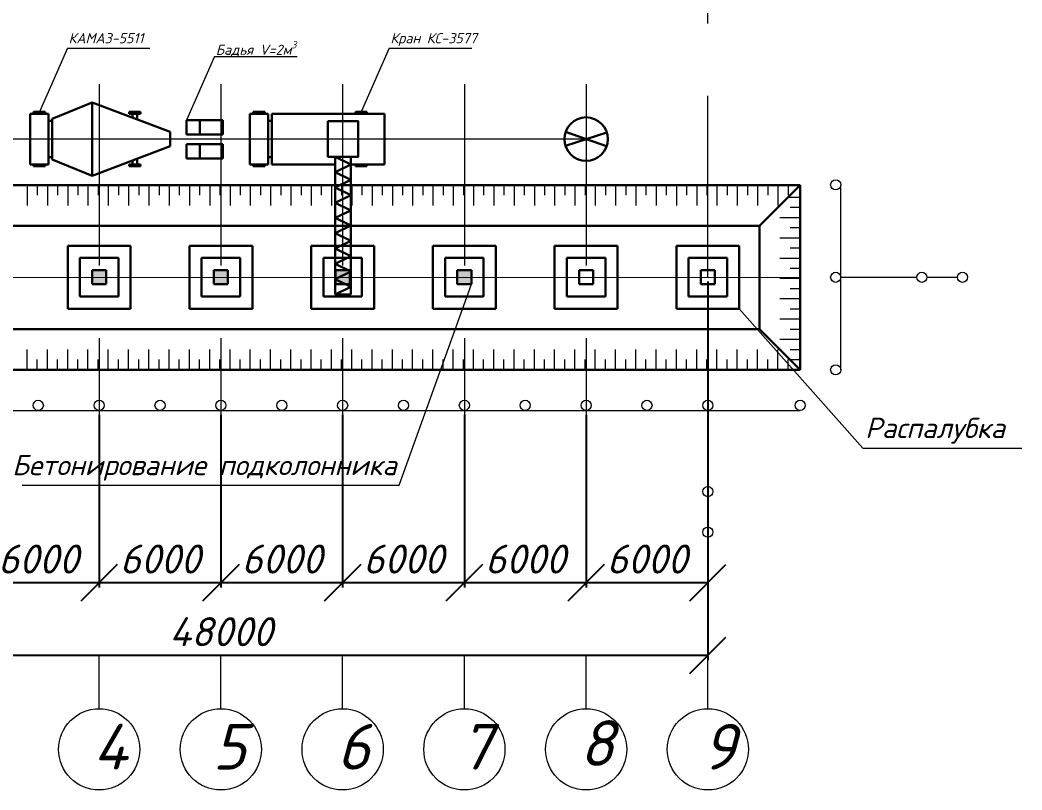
# Model space of a CAD drawing. Header units: millimetres. Extents: x 1422334 to 1587362, y 445536 to 446570.
# Drawn here: x 1585994.9 to 1586064.1, y 446395.8 to 446448.9 of the extents above; entities that cross this region are included whole.
import ezdxf

# ---------------------------------------------------------------- set-up
doc = ezdxf.new("R2010")
doc.units = ezdxf.units.MM
doc.header["$LTSCALE"] = 50
doc.linetypes.add('GOST2.303 4', pattern=[7, 5, -2, 0])
doc.layers.get('0').update_dxf_attribs({"lineweight": 13})
for name, color, linetype, lineweight in [('fund transh', 7, 'Continuous', 30), ('Risunochki', 7, 'Continuous', 13), ('камаз', 7, 'Continuous', 13), ('Линии склона', 7, 'Continuous', 30), ('оси траншей размеры', 7, 'Continuous', 13)]:
    doc.layers.add(name, color=color, linetype=linetype, lineweight=lineweight)
doc.styles.get("Standard").update_dxf_attribs({"font": 'isocpeui.ttf'})
doc.dimstyles.new('200', dxfattribs={"dimtxt": 2.5, "dimasz": 2.5, "dimexe": 0.3445, "dimexo": 0.3, "dimtad": 1, "dimlfac": 500, "dimtxsty": 'Standard', "dimblk": 'OBLIQUE', "dimcen": 2.5, "dimadec": 0, "dimazin": 0, "dimtfac": 1, "dimtmove": 0, "dimatfit": 3, "dimfxl": 1, "dimarcsym": 0})

# ---------------------------------------------------------------- blocks, each defined once
blk = doc.blocks.new('_Oblique')
at = {"color": 0, "linetype": 'ByBlock', "lineweight": -2}
blk.add_line((-0.5, -0.5), (0.5, 0.5), dxfattribs=at)
blk = doc.blocks.new('*D2121')
at = {"layer": 'Defpoints', "color": 0, "ltscale": 10000, "transparency": 16777216}
for p in [(1585975.196, 446431.141), (1586042.396, 446431.141), (1586042.396, 446405.061)]:
    blk.add_point(p, dxfattribs=at)
at = {"layer": 'оси траншей размеры', "color": 0, "lineweight": -2, "ltscale": 10000, "transparency": 16777216}
for p, q in [((1585975.196, 446430.841), (1585975.196, 446404.717)), ((1586042.396, 446430.841), (1586042.396, 446404.717)), ((1585975.196, 446405.061), (1586042.396, 446405.061))]:
    blk.add_line(p, q, dxfattribs=at)
at = {"layer": 'оси траншей размеры', "color": 0, "lineweight": -2, "ltscale": 10000, "transparency": 16777216, "xscale": 2.5, "yscale": 2.5, "zscale": 2.5, "rotation": 180}
blk.add_blockref('_Oblique', (1585975.196, 446405.061), dxfattribs=at)
at = {"layer": 'оси траншей размеры', "color": 0, "lineweight": -2, "ltscale": 10000, "transparency": 16777216, "xscale": 2.5, "yscale": 2.5, "zscale": 2.5}
blk.add_blockref('_Oblique', (1586042.396, 446405.061), dxfattribs=at)
at = {"layer": 'оси траншей размеры', "color": 0, "ltscale": 10000, "transparency": 16777216, "insert": (1586008.796, 446406.686), "char_height": 2, "attachment_point": 5}
blk.add_mtext('48000', dxfattribs=at)
blk = doc.blocks.new('*D2124')
at = {"layer": 'Defpoints', "color": 0, "ltscale": 10000, "transparency": 16777216}
for p in [(1585991.996, 446421.948), (1586000.396, 446421.948), (1586000.396, 446410.072)]:
    blk.add_point(p, dxfattribs=at)
at = {"layer": 'оси траншей размеры', "color": 0, "lineweight": -2, "ltscale": 10000, "transparency": 16777216}
for p, q in [((1585991.996, 446421.648), (1585991.996, 446409.727)), ((1586000.396, 446421.648), (1586000.396, 446409.727)), ((1585991.996, 446410.072), (1586000.396, 446410.072))]:
    blk.add_line(p, q, dxfattribs=at)
at = {"layer": 'оси траншей размеры', "color": 0, "lineweight": -2, "ltscale": 10000, "transparency": 16777216, "xscale": 2.5, "yscale": 2.5, "zscale": 2.5, "rotation": 180}
blk.add_blockref('_Oblique', (1585991.996, 446410.072), dxfattribs=at)
at = {"layer": 'оси траншей размеры', "color": 0, "lineweight": -2, "ltscale": 10000, "transparency": 16777216, "xscale": 2.5, "yscale": 2.5, "zscale": 2.5}
blk.add_blockref('_Oblique', (1586000.396, 446410.072), dxfattribs=at)
at = {"layer": 'оси траншей размеры', "color": 0, "ltscale": 10000, "transparency": 16777216, "insert": (1585996.196, 446411.697), "char_height": 2, "attachment_point": 5}
blk.add_mtext('6000', dxfattribs=at)
blk = doc.blocks.new('*D2125')
at = {"layer": 'Defpoints', "color": 0, "ltscale": 10000, "transparency": 16777216}
for p in [(1586000.396, 446421.948), (1586008.796, 446421.948), (1586008.796, 446410.072)]:
    blk.add_point(p, dxfattribs=at)
at = {"layer": 'оси траншей размеры', "color": 0, "lineweight": -2, "ltscale": 10000, "transparency": 16777216}
for p, q in [((1586000.396, 446421.648), (1586000.396, 446409.727)), ((1586008.796, 446421.648), (1586008.796, 446409.727)), ((1586000.396, 446410.072), (1586008.796, 446410.072))]:
    blk.add_line(p, q, dxfattribs=at)
at = {"layer": 'оси траншей размеры', "color": 0, "lineweight": -2, "ltscale": 10000, "transparency": 16777216, "xscale": 2.5, "yscale": 2.5, "zscale": 2.5, "rotation": 180}
blk.add_blockref('_Oblique', (1586000.396, 446410.072), dxfattribs=at)
at = {"layer": 'оси траншей размеры', "color": 0, "lineweight": -2, "ltscale": 10000, "transparency": 16777216, "xscale": 2.5, "yscale": 2.5, "zscale": 2.5}
blk.add_blockref('_Oblique', (1586008.796, 446410.072), dxfattribs=at)
at = {"layer": 'оси траншей размеры', "color": 0, "ltscale": 10000, "transparency": 16777216, "insert": (1586004.596, 446411.697), "char_height": 2, "attachment_point": 5}
blk.add_mtext('6000', dxfattribs=at)
blk = doc.blocks.new('*D2126')
at = {"layer": 'Defpoints', "color": 0, "ltscale": 10000, "transparency": 16777216}
for p in [(1586008.796, 446421.948), (1586017.196, 446421.948), (1586017.196, 446410.072)]:
    blk.add_point(p, dxfattribs=at)
at = {"layer": 'оси траншей размеры', "color": 0, "lineweight": -2, "ltscale": 10000, "transparency": 16777216}
for p, q in [((1586008.796, 446421.648), (1586008.796, 446409.727)), ((1586017.196, 446421.648), (1586017.196, 446409.727)), ((1586008.796, 446410.072), (1586017.196, 446410.072))]:
    blk.add_line(p, q, dxfattribs=at)
at = {"layer": 'оси траншей размеры', "color": 0, "lineweight": -2, "ltscale": 10000, "transparency": 16777216, "xscale": 2.5, "yscale": 2.5, "zscale": 2.5, "rotation": 180}
blk.add_blockref('_Oblique', (1586008.796, 446410.072), dxfattribs=at)
at = {"layer": 'оси траншей размеры', "color": 0, "lineweight": -2, "ltscale": 10000, "transparency": 16777216, "xscale": 2.5, "yscale": 2.5, "zscale": 2.5}
blk.add_blockref('_Oblique', (1586017.196, 446410.072), dxfattribs=at)
at = {"layer": 'оси траншей размеры', "color": 0, "ltscale": 10000, "transparency": 16777216, "insert": (1586012.996, 446411.697), "char_height": 2, "attachment_point": 5}
blk.add_mtext('6000', dxfattribs=at)
blk = doc.blocks.new('*D2127')
at = {"layer": 'Defpoints', "color": 0, "ltscale": 10000, "transparency": 16777216}
for p in [(1586017.196, 446421.948), (1586025.596, 446421.948), (1586025.596, 446410.072)]:
    blk.add_point(p, dxfattribs=at)
at = {"layer": 'оси траншей размеры', "color": 0, "lineweight": -2, "ltscale": 10000, "transparency": 16777216}
for p, q in [((1586017.196, 446421.648), (1586017.196, 446409.727)), ((1586025.596, 446421.648), (1586025.596, 446409.727)), ((1586017.196, 446410.072), (1586025.596, 446410.072))]:
    blk.add_line(p, q, dxfattribs=at)
at = {"layer": 'оси траншей размеры', "color": 0, "lineweight": -2, "ltscale": 10000, "transparency": 16777216, "xscale": 2.5, "yscale": 2.5, "zscale": 2.5, "rotation": 180}
blk.add_blockref('_Oblique', (1586017.196, 446410.072), dxfattribs=at)
at = {"layer": 'оси траншей размеры', "color": 0, "lineweight": -2, "ltscale": 10000, "transparency": 16777216, "xscale": 2.5, "yscale": 2.5, "zscale": 2.5}
blk.add_blockref('_Oblique', (1586025.596, 446410.072), dxfattribs=at)
at = {"layer": 'оси траншей размеры', "color": 0, "ltscale": 10000, "transparency": 16777216, "insert": (1586021.396, 446411.697), "char_height": 2, "attachment_point": 5}
blk.add_mtext('6000', dxfattribs=at)
blk = doc.blocks.new('*D2128')
at = {"layer": 'Defpoints', "color": 0, "ltscale": 10000, "transparency": 16777216}
for p in [(1586025.596, 446421.948), (1586033.996, 446421.948), (1586033.996, 446410.072)]:
    blk.add_point(p, dxfattribs=at)
at = {"layer": 'оси траншей размеры', "color": 0, "lineweight": -2, "ltscale": 10000, "transparency": 16777216}
for p, q in [((1586025.596, 446421.648), (1586025.596, 446409.727)), ((1586033.996, 446421.648), (1586033.996, 446409.727)), ((1586025.596, 446410.072), (1586033.996, 446410.072))]:
    blk.add_line(p, q, dxfattribs=at)
at = {"layer": 'оси траншей размеры', "color": 0, "lineweight": -2, "ltscale": 10000, "transparency": 16777216, "xscale": 2.5, "yscale": 2.5, "zscale": 2.5, "rotation": 180}
blk.add_blockref('_Oblique', (1586025.596, 446410.072), dxfattribs=at)
at = {"layer": 'оси траншей размеры', "color": 0, "lineweight": -2, "ltscale": 10000, "transparency": 16777216, "xscale": 2.5, "yscale": 2.5, "zscale": 2.5}
blk.add_blockref('_Oblique', (1586033.996, 446410.072), dxfattribs=at)
at = {"layer": 'оси траншей размеры', "color": 0, "ltscale": 10000, "transparency": 16777216, "insert": (1586029.796, 446411.697), "char_height": 2, "attachment_point": 5}
blk.add_mtext('6000', dxfattribs=at)
blk = doc.blocks.new('*D2129')
at = {"layer": 'Defpoints', "color": 0, "ltscale": 10000, "transparency": 16777216}
for p in [(1586033.996, 446421.948), (1586042.396, 446421.948), (1586042.396, 446410.072)]:
    blk.add_point(p, dxfattribs=at)
at = {"layer": 'оси траншей размеры', "color": 0, "lineweight": -2, "ltscale": 10000, "transparency": 16777216}
for p, q in [((1586033.996, 446421.648), (1586033.996, 446409.727)), ((1586042.396, 446421.648), (1586042.396, 446409.727)), ((1586033.996, 446410.072), (1586042.396, 446410.072))]:
    blk.add_line(p, q, dxfattribs=at)
at = {"layer": 'оси траншей размеры', "color": 0, "lineweight": -2, "ltscale": 10000, "transparency": 16777216, "xscale": 2.5, "yscale": 2.5, "zscale": 2.5, "rotation": 180}
blk.add_blockref('_Oblique', (1586033.996, 446410.072), dxfattribs=at)
at = {"layer": 'оси траншей размеры', "color": 0, "lineweight": -2, "ltscale": 10000, "transparency": 16777216, "xscale": 2.5, "yscale": 2.5, "zscale": 2.5}
blk.add_blockref('_Oblique', (1586042.396, 446410.072), dxfattribs=at)
at = {"layer": 'оси траншей размеры', "color": 0, "ltscale": 10000, "transparency": 16777216, "insert": (1586038.196, 446411.697), "char_height": 2, "attachment_point": 5}
blk.add_mtext('6000', dxfattribs=at)

msp = doc.modelspace()

# ---------------------------------------------------------------- hatches: boundary and pattern name
at = {"layer": 'Risunochki', "ltscale": 10000}
h = msp.add_hatch(color=250, dxfattribs=at)
h.dxf.hatch_style = 1
h.paths.add_polyline_path([(1586000.885612, 446430.645965), (1586000.885612, 446431.625965), (1585999.905612, 446431.625965), (1585999.905612, 446430.645965)])
h = msp.add_hatch(color=250, dxfattribs=at)
h.dxf.hatch_style = 1
h.paths.add_polyline_path([(1586009.285612, 446430.640701), (1586009.285612, 446431.620701), (1586008.305612, 446431.620701), (1586008.305612, 446430.640701)])
h = msp.add_hatch(color=250, dxfattribs=at)
h.dxf.hatch_style = 1
h.paths.add_polyline_path([(1586017.685612, 446430.638068), (1586017.685612, 446431.618068), (1586016.705612, 446431.618068), (1586016.705612, 446430.638068)])
h = msp.add_hatch(color=250, dxfattribs=at)
h.dxf.hatch_style = 1
h.paths.add_polyline_path([(1586026.085612, 446430.635436), (1586026.085612, 446431.615436), (1586025.105612, 446431.615436), (1586025.105612, 446430.635436)])

# ---------------------------------------------------------------- linework, layer by layer
at = {"layer": 'fund transh', "ltscale": 10000}
for p, q in [((1586002.565612, 446433.288175, 8264.642599), (1585998.225612, 446433.288175, 8264.642599)), ((1585998.225612, 446433.288175, 8264.642599), (1585998.225612, 446428.948175, 8264.642599)), ((1586002.565612, 446428.948175, 8264.642599), (1586002.565612, 446433.288175, 8264.642599)), ((1586010.965612, 446433.288175, 8264.642599), (1586006.625612, 446433.288175, 8264.642599)), ((1586006.625612, 446433.288175, 8264.642599), (1586006.625612, 446428.948175, 8264.642599)), ((1586010.965612, 446428.948175, 8264.642599), (1586010.965612, 446433.288175, 8264.642599)), ((1586019.365612, 446433.288175, 8264.642599), (1586015.025612, 446433.288175, 8264.642599)), ((1586015.025612, 446433.288175, 8264.642599), (1586015.025612, 446428.948175, 8264.642599)), ((1586019.365612, 446428.948175, 8264.642599), (1586019.365612, 446433.288175, 8264.642599)), ((1586027.765612, 446433.288175, 8264.642599), (1586023.425612, 446433.288175, 8264.642599)), ((1586023.425612, 446433.288175, 8264.642599), (1586023.425612, 446428.948175, 8264.642599)), ((1586027.765612, 446428.948175, 8264.642599), (1586027.765612, 446433.288175, 8264.642599)), ((1586036.165612, 446433.288175, 8264.642599), (1586031.825612, 446433.288175, 8264.642599)), ((1586031.825612, 446433.288175, 8264.642599), (1586031.825612, 446428.948175, 8264.642599)), ((1586036.165612, 446428.948175, 8264.642599), (1586036.165612, 446433.288175, 8264.642599)), ((1586044.565612, 446433.288175, 8264.642599), (1586040.225612, 446433.288175, 8264.642599)), ((1586040.225612, 446433.288175, 8264.642599), (1586040.225612, 446428.948175, 8264.642599)), ((1586044.565612, 446428.948175, 8264.642599), (1586044.565612, 446433.288175, 8264.642599)), ((1585999.065612, 446429.81123, 8264.642599), (1585999.065612, 446432.47123, 8264.642599)), ((1585999.065612, 446432.47123, 8264.642599), (1586001.725612, 446432.47123, 8264.642599)), ((1586001.725612, 446432.47123, 8264.642599), (1586001.725612, 446429.81123, 8264.642599)), ((1586007.465612, 446429.81123, 8264.642599), (1586007.465612, 446432.47123, 8264.642599)), ((1586007.465612, 446432.47123, 8264.642599), (1586010.125612, 446432.47123, 8264.642599)), ((1586010.125612, 446432.47123, 8264.642599), (1586010.125612, 446429.81123, 8264.642599)), ((1586015.865612, 446429.81123, 8264.642599), (1586015.865612, 446432.47123, 8264.642599)), ((1586015.865612, 446432.47123, 8264.642599), (1586018.525612, 446432.47123, 8264.642599)), ((1586018.525612, 446432.47123, 8264.642599), (1586018.525612, 446429.81123, 8264.642599)), ((1586024.265612, 446429.81123, 8264.642599), (1586024.265612, 446432.47123, 8264.642599)), ((1586024.265612, 446432.47123, 8264.642599), (1586026.925612, 446432.47123, 8264.642599)), ((1586026.925612, 446432.47123, 8264.642599), (1586026.925612, 446429.81123, 8264.642599)), ((1586032.665612, 446429.81123, 8264.642599), (1586032.665612, 446432.47123, 8264.642599)), ((1586032.665612, 446432.47123, 8264.642599), (1586035.325612, 446432.47123, 8264.642599)), ((1586035.325612, 446432.47123, 8264.642599), (1586035.325612, 446429.81123, 8264.642599)), ((1586041.065612, 446429.81123, 8264.642599), (1586041.065612, 446432.47123, 8264.642599)), ((1586041.065612, 446432.47123, 8264.642599), (1586043.725612, 446432.47123, 8264.642599)), ((1586043.725612, 446432.47123, 8264.642599), (1586043.725612, 446429.81123, 8264.642599)), ((1585999.905612, 446430.65123, 8264.642599), (1585999.905612, 446431.63123, 8264.642599)), ((1585999.905612, 446431.63123, 8264.642599), (1586000.885612, 446431.63123, 8264.642599)), ((1586000.885612, 446431.63123, 8264.642599), (1586000.885612, 446430.65123, 8264.642599)), ((1586008.305612, 446430.65123, 8264.642599), (1586008.305612, 446431.63123, 8264.642599)), ((1586008.305612, 446431.63123, 8264.642599), (1586009.285612, 446431.63123, 8264.642599)), ((1586009.285612, 446431.63123, 8264.642599), (1586009.285612, 446430.65123, 8264.642599)), ((1586016.705612, 446430.65123, 8264.642599), (1586016.705612, 446431.63123, 8264.642599)), ((1586016.705612, 446431.63123, 8264.642599), (1586017.685612, 446431.63123, 8264.642599)), ((1586017.685612, 446431.63123, 8264.642599), (1586017.685612, 446430.65123, 8264.642599)), ((1586025.105612, 446430.65123, 8264.642599), (1586025.105612, 446431.63123, 8264.642599)), ((1586025.105612, 446431.63123, 8264.642599), (1586026.085612, 446431.63123, 8264.642599)), ((1586026.085612, 446431.63123, 8264.642599), (1586026.085612, 446430.65123, 8264.642599)), ((1586033.505612, 446430.65123, 8264.642599), (1586033.505612, 446431.63123, 8264.642599)), ((1586033.505612, 446431.63123, 8264.642599), (1586034.485612, 446431.63123, 8264.642599)), ((1586034.485612, 446431.63123, 8264.642599), (1586034.485612, 446430.65123, 8264.642599)), ((1586041.905612, 446430.65123, 8264.642599), (1586041.905612, 446431.63123, 8264.642599)), ((1586041.905612, 446431.63123, 8264.642599), (1586042.885612, 446431.63123, 8264.642599)), ((1586042.885612, 446431.63123, 8264.642599), (1586042.885612, 446430.65123, 8264.642599)), ((1586000.885612, 446430.65123, 8264.642599), (1585999.905612, 446430.65123, 8264.642599)), ((1586009.285612, 446430.65123, 8264.642599), (1586008.305612, 446430.65123, 8264.642599)), ((1586017.685612, 446430.65123, 8264.642599), (1586016.705612, 446430.65123, 8264.642599)), ((1586026.085612, 446430.65123, 8264.642599), (1586025.105612, 446430.65123, 8264.642599)), ((1586034.485612, 446430.65123, 8264.642599), (1586033.505612, 446430.65123, 8264.642599)), ((1586042.885612, 446430.65123, 8264.642599), (1586041.905612, 446430.65123, 8264.642599)), ((1586001.725612, 446429.81123, 8264.642599), (1585999.065612, 446429.81123, 8264.642599)), ((1586010.125612, 446429.81123, 8264.642599), (1586007.465612, 446429.81123, 8264.642599)), ((1586018.525612, 446429.81123, 8264.642599), (1586015.865612, 446429.81123, 8264.642599)), ((1586026.925612, 446429.81123, 8264.642599), (1586024.265612, 446429.81123, 8264.642599)), ((1586035.325612, 446429.81123, 8264.642599), (1586032.665612, 446429.81123, 8264.642599)), ((1586043.725612, 446429.81123, 8264.642599), (1586041.065612, 446429.81123, 8264.642599)), ((1585998.225612, 446428.948175, 8264.642599), (1586002.565612, 446428.948175, 8264.642599)), ((1586006.625612, 446428.948175, 8264.642599), (1586010.965612, 446428.948175, 8264.642599)), ((1586015.025612, 446428.948175, 8264.642599), (1586019.365612, 446428.948175, 8264.642599)), ((1586023.425612, 446428.948175, 8264.642599), (1586027.765612, 446428.948175, 8264.642599)), ((1586031.825612, 446428.948175, 8264.642599), (1586036.165612, 446428.948175, 8264.642599)), ((1586040.225612, 446428.948175, 8264.642599), (1586044.565612, 446428.948175, 8264.642599))]:
    msp.add_line(p, q, dxfattribs=at)
at = {"layer": 'Risunochki', "lineweight": 30, "ltscale": 10000}
for p, q in [((1585997.143884, 446442.06123, 8264.642599), (1585999.914131, 446443.193062, 8264.642599)), ((1586005.306352, 446441.16123, 8264.642599), (1585999.914131, 446443.193062, 8264.642599)), ((1585999.914131, 446443.193062, 8264.642599), (1585999.914131, 446438.129398, 8264.642599)), ((1585995.643884, 446442.41123, 8264.642599), (1585996.893884, 446442.41123, 8264.642599)), ((1585995.643884, 446438.91123, 8264.642599), (1585995.643884, 446442.41123, 8264.642599)), ((1585995.868884, 446442.53623, 8264.642599), (1585996.268884, 446442.53623, 8264.642599)), ((1585995.868884, 446442.41123, 8264.642599), (1585995.868884, 446442.53623, 8264.642599)), ((1585996.268884, 446442.53623, 8264.642599), (1585996.668884, 446442.53623, 8264.642599)), ((1585996.668884, 446442.41123, 8264.642599), (1585996.668884, 446442.53623, 8264.642599)), ((1585996.893884, 446442.41123, 8264.642599), (1585996.893884, 446438.91123, 8264.642599)), ((1586002.457554, 446442.53623, 8264.642599), (1586002.857554, 446442.53623, 8264.642599)), ((1586002.457554, 446442.41123, 8264.642599), (1586002.457554, 446442.53623, 8264.642599)), ((1586002.457554, 446442.41123, 8264.642599), (1586003.257554, 446442.41123, 8264.642599)), ((1586002.70413, 446442.41123, 8264.642599), (1586002.70413, 446442.141768, 8264.642599)), ((1586002.857554, 446442.53623, 8264.642599), (1586003.257554, 446442.53623, 8264.642599)), ((1586003.257554, 446442.41123, 8264.642599), (1586003.012554, 446442.41123, 8264.642599)), ((1586003.012554, 446442.41123, 8264.642599), (1586003.012554, 446442.025552, 8264.642599)), ((1586003.257554, 446442.41123, 8264.642599), (1586003.257554, 446442.53623, 8264.642599)), ((1586010.802278, 446442.41123, 8264.642599), (1586012.052278, 446442.41123, 8264.642599)), ((1586010.802278, 446438.91123, 8264.642599), (1586010.802278, 446442.41123, 8264.642599)), ((1586011.027278, 446442.53623, 8264.642599), (1586011.427278, 446442.53623, 8264.642599)), ((1586011.027278, 446442.41123, 8264.642599), (1586011.027278, 446442.53623, 8264.642599)), ((1586011.427278, 446442.53623, 8264.642599), (1586011.827278, 446442.53623, 8264.642599)), ((1586011.827278, 446442.41123, 8264.642599), (1586011.827278, 446442.53623, 8264.642599)), ((1586012.052278, 446442.41123, 8264.642599), (1586012.052278, 446438.91123, 8264.642599)), ((1586012.302278, 446442.41123, 8264.642599), (1586020.076387, 446442.41123, 8264.642599)), ((1586012.302278, 446438.91123, 8264.642599), (1586012.302278, 446442.41123, 8264.642599)), ((1586018.076858, 446442.53623, 8264.642599), (1586018.476858, 446442.53623, 8264.642599)), ((1586018.076858, 446442.41123, 8264.642599), (1586018.076858, 446442.53623, 8264.642599)), ((1586018.476858, 446442.53623, 8264.642599), (1586018.876858, 446442.53623, 8264.642599)), ((1586018.876858, 446442.41123, 8264.642599), (1586018.876858, 446442.53623, 8264.642599)), ((1586020.076387, 446442.41123, 8264.642599), (1586020.076387, 446438.91123, 8264.642599)), ((1585997.143884, 446441.91123, 8264.642599), (1585996.893884, 446441.91123, 8264.642599)), ((1585997.143884, 446441.91123, 8264.642599), (1585997.143884, 446442.06123, 8264.642599)), ((1585997.143884, 446440.66123, 8264.642599), (1585997.143884, 446441.91123, 8264.642599)), ((1586006.424912, 446441.97613, 8264.642599), (1586006.424912, 446440.97613, 8264.642599)), ((1586008.924912, 446441.97613, 8264.642599), (1586006.424912, 446441.97613, 8264.642599)), ((1586007.33393, 446441.97613, 8264.642599), (1586007.33393, 446440.97613, 8264.642599)), ((1586008.924912, 446440.97613, 8264.642599), (1586008.924912, 446441.97613, 8264.642599)), ((1586012.302278, 446441.91123, 8264.642599), (1586012.052278, 446441.91123, 8264.642599)), ((1586012.302278, 446441.91123, 8264.642599), (1586012.302278, 446442.06123, 8264.642599)), ((1586012.302278, 446440.66123, 8264.642599), (1586012.302278, 446441.91123, 8264.642599)), ((1586005.306352, 446440.66123, 8264.642599), (1586005.306352, 446441.16123, 8264.642599)), ((1586006.424912, 446440.97613, 8264.642599), (1586008.924912, 446440.97613, 8264.642599)), ((1586032.566476, 446440.205633, 8264.642599), (1586035.424749, 446441.116827, 8264.642599)), ((1586032.579531, 446441.155916, 8264.642599), (1586035.411693, 446440.166544, 8264.642599)), ((1585997.143884, 446439.41123, 8264.642599), (1585997.143884, 446440.66123, 8264.642599)), ((1586005.306352, 446440.16123, 8264.642599), (1586005.306352, 446440.66123, 8264.642599)), ((1586006.424912, 446440.313266, 8264.642599), (1586006.424912, 446439.313266, 8264.642599)), ((1586008.924912, 446440.313266, 8264.642599), (1586006.424912, 446440.313266, 8264.642599)), ((1586007.33393, 446440.313266, 8264.642599), (1586007.33393, 446439.313266, 8264.642599)), ((1586008.924912, 446439.313266, 8264.642599), (1586008.924912, 446440.313266, 8264.642599)), ((1586012.302278, 446439.41123, 8264.642599), (1586012.302278, 446440.66123, 8264.642599)), ((1586005.306352, 446440.16123, 8264.642599), (1585999.914131, 446438.129398, 8264.642599)), ((1585996.893884, 446438.91123, 8264.642599), (1585995.643884, 446438.91123, 8264.642599)), ((1585995.868884, 446438.91123, 8264.642599), (1585995.868884, 446438.78623, 8264.642599)), ((1585996.668884, 446438.91123, 8264.642599), (1585996.668884, 446438.78623, 8264.642599)), ((1585997.143884, 446439.41123, 8264.642599), (1585996.893884, 446439.41123, 8264.642599)), ((1585997.143884, 446439.26123, 8264.642599), (1585997.143884, 446439.41123, 8264.642599)), ((1585997.143884, 446439.26123, 8264.642599), (1585999.914131, 446438.129398, 8264.642599)), ((1586002.457554, 446438.91123, 8264.642599), (1586002.457554, 446438.78623, 8264.642599)), ((1586002.457554, 446438.91123, 8264.642599), (1586003.257554, 446438.91123, 8264.642599)), ((1586002.70413, 446439.180692, 8264.642599), (1586002.70413, 446438.91123, 8264.642599)), ((1586003.012554, 446439.296908, 8264.642599), (1586003.012554, 446438.91123, 8264.642599)), ((1586003.257554, 446438.91123, 8264.642599), (1586003.257554, 446438.78623, 8264.642599)), ((1586006.424912, 446439.313266, 8264.642599), (1586008.924912, 446439.313266, 8264.642599)), ((1586012.052278, 446438.91123, 8264.642599), (1586010.802278, 446438.91123, 8264.642599)), ((1586011.027278, 446438.91123, 8264.642599), (1586011.027278, 446438.78623, 8264.642599)), ((1586011.827278, 446438.91123, 8264.642599), (1586011.827278, 446438.78623, 8264.642599)), ((1586012.302278, 446439.41123, 8264.642599), (1586012.052278, 446439.41123, 8264.642599)), ((1586012.302278, 446439.26123, 8264.642599), (1586012.302278, 446439.41123, 8264.642599)), ((1586016.675081, 446438.91123, 8264.642599), (1586012.302278, 446438.91123, 8264.642599)), ((1586016.675081, 446439.43879, 8264.642599), (1586016.675081, 446429.942717, 8264.642599)), ((1586016.675081, 446439.43879, 8264.642599), (1586017.770942, 446438.91123, 8264.642599)), ((1586016.675081, 446438.38367, 8264.642599), (1586017.770942, 446438.91123, 8264.642599)), ((1586017.770942, 446439.43879, 8264.642599), (1586017.770942, 446429.942717, 8264.642599)), ((1586020.076387, 446438.91123, 8264.642599), (1586017.770942, 446438.91123, 8264.642599)), ((1586018.076858, 446438.91123, 8264.642599), (1586018.076858, 446438.78623, 8264.642599)), ((1586018.876858, 446438.91123, 8264.642599), (1586018.876858, 446438.78623, 8264.642599)), ((1585995.868884, 446438.78623, 8264.642599), (1585996.268884, 446438.78623, 8264.642599)), ((1585996.268884, 446438.78623, 8264.642599), (1585996.668884, 446438.78623, 8264.642599)), ((1586002.457554, 446438.78623, 8264.642599), (1586002.857554, 446438.78623, 8264.642599)), ((1586002.857554, 446438.78623, 8264.642599), (1586003.257554, 446438.78623, 8264.642599)), ((1586011.027278, 446438.78623, 8264.642599), (1586011.427278, 446438.78623, 8264.642599)), ((1586011.427278, 446438.78623, 8264.642599), (1586011.827278, 446438.78623, 8264.642599)), ((1586016.675081, 446438.38367, 8264.642599), (1586017.770942, 446437.856111, 8264.642599)), ((1586018.076858, 446438.78623, 8264.642599), (1586018.476858, 446438.78623, 8264.642599)), ((1586018.476858, 446438.78623, 8264.642599), (1586018.876858, 446438.78623, 8264.642599)), ((1586016.675081, 446437.328551, 8264.642599), (1586017.770942, 446437.856111, 8264.642599)), ((1586016.675081, 446437.328551, 8264.642599), (1586017.770942, 446436.800992, 8264.642599)), ((1586016.675081, 446436.273432, 8264.642599), (1586017.770942, 446436.800992, 8264.642599)), ((1586016.675081, 446436.273432, 8264.642599), (1586017.770942, 446435.745873, 8264.642599)), ((1586016.675081, 446435.218313, 8264.642599), (1586017.770942, 446435.745873, 8264.642599)), ((1586016.675081, 446435.218313, 8264.642599), (1586017.770942, 446434.690753, 8264.642599)), ((1586016.675081, 446434.163194, 8264.642599), (1586017.770942, 446434.690753, 8264.642599)), ((1586016.675081, 446434.163194, 8264.642599), (1586017.770942, 446433.635634, 8264.642599)), ((1586016.675081, 446433.108075, 8264.642599), (1586017.770942, 446433.635634, 8264.642599)), ((1586016.675081, 446433.108075, 8264.642599), (1586017.770942, 446432.580515, 8264.642599)), ((1586016.675081, 446432.052956, 8264.642599), (1586017.770942, 446432.580515, 8264.642599)), ((1586016.675081, 446432.052956, 8264.642599), (1586017.770942, 446431.525396, 8264.642599)), ((1586016.675081, 446430.997837, 8264.642599), (1586017.770942, 446431.525396, 8264.642599)), ((1586016.675081, 446430.997837, 8264.642599), (1586017.770942, 446430.470277, 8264.642599)), ((1586016.675081, 446429.942717, 8264.642599), (1586017.770942, 446430.470277, 8264.642599)), ((1586017.770942, 446429.942717, 8264.642599), (1586016.675081, 446429.942717, 8264.642599))]:
    msp.add_line(p, q, dxfattribs=at)
at = {"layer": 'Risunochki', "ltscale": 10000}
for p, q in [((1586033.995612, 446440.66123, 8264.642599), (1585982.095612, 446440.66123, 8264.642599)), ((1586042.395612, 446431.14123, 8264.642599), (1586042.395612, 446440.66123, 8264.642599))]:
    msp.add_line(p, q, dxfattribs=at)
at = {"layer": 'Risunochki', "lineweight": 30, "ltscale": 10000, "elevation": 8264.642599}
msp.add_lwpolyline([(1586016.175081, 446441.886298), (1586018.270942, 446441.886298), (1586018.270942, 446439.43879), (1586016.175081, 446439.43879)], close=True, dxfattribs=at)
at = {"layer": 'Risunochki', "lineweight": 30, "ltscale": 10000}
msp.add_circle((1586033.995612, 446440.66123, 8264.642599), 1.5, dxfattribs=at)
at = {"layer": 'камаз', "ltscale": 10000}
for p, q in [((1585998.201081, 446446.91979, 8264.642599), (1585996.268884, 446442.53623, 8264.642599)), ((1585998.201081, 446446.91979, 8264.642599), (1586003.895156, 446446.91979, 8264.642599)), ((1586020.409055, 446446.91979, 8264.642599), (1586018.476858, 446442.53623, 8264.642599)), ((1586020.409055, 446446.91979, 8264.642599), (1586026.10313, 446446.91979, 8264.642599)), ((1586008.35711, 446446.35969, 8264.642599), (1586006.424912, 446441.97613, 8264.642599)), ((1586008.35711, 446446.35969, 8264.642599), (1586014.051185, 446446.35969, 8264.642599)), ((1586021.088098, 446416.782279, 8264.642599), (1586026.085612, 446430.65123, 8264.642599)), ((1586053.080632, 446419.341936, 8264.642599), (1586044.565612, 446428.948175, 8264.642599)), ((1586053.080632, 446419.341936, 8264.642599), (1586064.068273, 446419.341936, 8264.642599)), ((1585995.078573, 446416.782279, 8264.642599), (1586021.088098, 446416.782279, 8264.642599))]:
    msp.add_line(p, q, dxfattribs=at)
at = {"layer": 'Линии склона', "ltscale": 10000}
for p, q in [((1585968.825612, 446437.488175, 8264.642599), (1586048.765612, 446437.488175, 8264.642599)), ((1586045.965612, 446434.688175, 8264.642599), (1586048.765612, 446437.488175, 8264.642599)), ((1586048.765612, 446437.488175, 8264.642599), (1586048.765612, 446424.748175, 8264.642599)), ((1585971.625612, 446434.688175, 8264.642599), (1586045.965612, 446434.688175, 8264.642599)), ((1586045.965612, 446434.688175, 8264.642599), (1586045.965612, 446427.548175, 8264.642599)), ((1585971.625612, 446427.548175, 8264.642599), (1586045.965612, 446427.548175, 8264.642599)), ((1586045.965612, 446427.548175, 8264.642599), (1586048.765612, 446424.748175, 8264.642599)), ((1585968.825612, 446424.748175, 8264.642599), (1586048.765612, 446424.748175, 8264.642599))]:
    msp.add_line(p, q, dxfattribs=at)
at = {"layer": 'оси траншей размеры', "linetype": 'GOST2.303 4', "ltscale": 0.05}
for p, q in [((1586000.395612, 446531.94123, 8264.642599), (1586000.395612, 446410.071933, 8264.642599)), ((1586008.795612, 446531.94123, 8264.642599), (1586008.795612, 446410.071933, 8264.642599)), ((1586017.195612, 446531.94123, 8264.642599), (1586017.195612, 446410.071933, 8264.642599)), ((1586025.595612, 446531.94123, 8264.642599), (1586025.595612, 446410.071933, 8264.642599)), ((1586033.995612, 446531.94123, 8264.642599), (1586033.995612, 446410.071933, 8264.642599)), ((1586042.395612, 446431.14123, 8264.642599), (1586042.395612, 446531.94123, 8264.642599))]:
    msp.add_line(p, q, dxfattribs=at)
at = {"layer": 'оси траншей размеры', "ltscale": 10000}
for p, q in [((1585995.425612, 446437.488175, 8264.642599), (1585995.425612, 446436.088175, 8264.642599)), ((1585996.125612, 446437.488175, 8264.642599), (1585996.125612, 446436.788175, 8264.642599)), ((1585996.825612, 446437.488175, 8264.642599), (1585996.825612, 446436.088175, 8264.642599)), ((1585997.525612, 446437.488175, 8264.642599), (1585997.525612, 446436.788175, 8264.642599)), ((1585998.225612, 446437.488175, 8264.642599), (1585998.225612, 446436.088175, 8264.642599)), ((1585998.225612, 446437.488175, 8264.642599), (1585998.925612, 446437.488175, 8264.642599)), ((1585998.925612, 446437.488175, 8264.642599), (1585998.925612, 446436.788175, 8264.642599)), ((1585999.625612, 446437.488175, 8264.642599), (1585999.625612, 446436.088175, 8264.642599)), ((1586000.325612, 446437.488175, 8264.642599), (1586000.325612, 446436.788175, 8264.642599)), ((1586001.025612, 446437.488175, 8264.642599), (1586001.025612, 446436.088175, 8264.642599)), ((1586001.725612, 446437.488175, 8264.642599), (1586001.725612, 446436.788175, 8264.642599)), ((1586002.425612, 446437.488175, 8264.642599), (1586002.425612, 446436.088175, 8264.642599)), ((1586002.425612, 446437.488175, 8264.642599), (1586003.125612, 446437.488175, 8264.642599)), ((1586003.125612, 446437.488175, 8264.642599), (1586003.125612, 446436.788175, 8264.642599)), ((1586003.825612, 446437.488175, 8264.642599), (1586003.825612, 446436.088175, 8264.642599)), ((1586004.525612, 446437.488175, 8264.642599), (1586004.525612, 446436.788175, 8264.642599)), ((1586005.225612, 446437.488175, 8264.642599), (1586005.225612, 446436.088175, 8264.642599)), ((1586005.925612, 446437.488175, 8264.642599), (1586005.925612, 446436.788175, 8264.642599)), ((1586006.625612, 446437.488175, 8264.642599), (1586006.625612, 446436.088175, 8264.642599)), ((1586006.625612, 446437.488175, 8264.642599), (1586007.325612, 446437.488175, 8264.642599)), ((1586007.325612, 446437.488175, 8264.642599), (1586007.325612, 446436.788175, 8264.642599)), ((1586008.025612, 446437.488175, 8264.642599), (1586008.025612, 446436.088175, 8264.642599)), ((1586008.725612, 446437.488175, 8264.642599), (1586008.725612, 446436.788175, 8264.642599)), ((1586009.425612, 446437.488175, 8264.642599), (1586009.425612, 446436.088175, 8264.642599)), ((1586010.125612, 446437.488175, 8264.642599), (1586010.125612, 446436.788175, 8264.642599)), ((1586010.825612, 446437.488175, 8264.642599), (1586010.825612, 446436.088175, 8264.642599)), ((1586010.825612, 446437.488175, 8264.642599), (1586011.525612, 446437.488175, 8264.642599)), ((1586011.525612, 446437.488175, 8264.642599), (1586011.525612, 446436.788175, 8264.642599)), ((1586012.225612, 446437.488175, 8264.642599), (1586012.225612, 446436.088175, 8264.642599)), ((1586012.925612, 446437.488175, 8264.642599), (1586012.925612, 446436.788175, 8264.642599)), ((1586013.625612, 446437.488175, 8264.642599), (1586013.625612, 446436.088175, 8264.642599)), ((1586014.325612, 446437.488175, 8264.642599), (1586014.325612, 446436.788175, 8264.642599)), ((1586015.025612, 446437.488175, 8264.642599), (1586015.025612, 446436.088175, 8264.642599)), ((1586015.025612, 446437.488175, 8264.642599), (1586015.725612, 446437.488175, 8264.642599)), ((1586015.725612, 446437.488175, 8264.642599), (1586015.725612, 446436.788175, 8264.642599)), ((1586016.425612, 446437.488175, 8264.642599), (1586016.425612, 446436.088175, 8264.642599)), ((1586017.125612, 446437.488175, 8264.642599), (1586017.125612, 446436.788175, 8264.642599)), ((1586017.825612, 446437.488175, 8264.642599), (1586017.825612, 446436.088175, 8264.642599)), ((1586018.525612, 446437.488175, 8264.642599), (1586018.525612, 446436.788175, 8264.642599)), ((1586019.225612, 446437.488175, 8264.642599), (1586019.225612, 446436.088175, 8264.642599)), ((1586019.225612, 446437.488175, 8264.642599), (1586019.925612, 446437.488175, 8264.642599)), ((1586019.925612, 446437.488175, 8264.642599), (1586019.925612, 446436.788175, 8264.642599)), ((1586020.625612, 446437.488175, 8264.642599), (1586020.625612, 446436.088175, 8264.642599)), ((1586021.325612, 446437.488175, 8264.642599), (1586021.325612, 446436.788175, 8264.642599)), ((1586022.025612, 446437.488175, 8264.642599), (1586022.025612, 446436.088175, 8264.642599)), ((1586022.725612, 446437.488175, 8264.642599), (1586022.725612, 446436.788175, 8264.642599)), ((1586023.425612, 446437.488175, 8264.642599), (1586023.425612, 446436.088175, 8264.642599)), ((1586023.425612, 446437.488175, 8264.642599), (1586024.125612, 446437.488175, 8264.642599)), ((1586024.125612, 446437.488175, 8264.642599), (1586024.125612, 446436.788175, 8264.642599)), ((1586024.825612, 446437.488175, 8264.642599), (1586024.825612, 446436.088175, 8264.642599)), ((1586025.525612, 446437.488175, 8264.642599), (1586025.525612, 446436.788175, 8264.642599)), ((1586026.225612, 446437.488175, 8264.642599), (1586026.225612, 446436.088175, 8264.642599)), ((1586026.925612, 446437.488175, 8264.642599), (1586026.925612, 446436.788175, 8264.642599)), ((1586027.625612, 446437.488175, 8264.642599), (1586027.625612, 446436.088175, 8264.642599)), ((1586027.625612, 446437.488175, 8264.642599), (1586028.325612, 446437.488175, 8264.642599)), ((1586028.325612, 446437.488175, 8264.642599), (1586028.325612, 446436.788175, 8264.642599)), ((1586029.025612, 446437.488175, 8264.642599), (1586029.025612, 446436.088175, 8264.642599)), ((1586029.725612, 446437.488175, 8264.642599), (1586029.725612, 446436.788175, 8264.642599)), ((1586030.425612, 446437.488175, 8264.642599), (1586030.425612, 446436.088175, 8264.642599)), ((1586031.125612, 446437.488175, 8264.642599), (1586031.125612, 446436.788175, 8264.642599)), ((1586031.825612, 446437.488175, 8264.642599), (1586031.825612, 446436.088175, 8264.642599)), ((1586031.825612, 446437.488175, 8264.642599), (1586032.525612, 446437.488175, 8264.642599)), ((1586032.525612, 446437.488175, 8264.642599), (1586032.525612, 446436.788175, 8264.642599)), ((1586033.225612, 446437.488175, 8264.642599), (1586033.225612, 446436.088175, 8264.642599)), ((1586033.925612, 446437.488175, 8264.642599), (1586033.925612, 446436.788175, 8264.642599)), ((1586034.625612, 446437.488175, 8264.642599), (1586034.625612, 446436.088175, 8264.642599)), ((1586035.325612, 446437.488175, 8264.642599), (1586035.325612, 446436.788175, 8264.642599)), ((1586036.025612, 446437.488175, 8264.642599), (1586036.025612, 446436.088175, 8264.642599)), ((1586036.025612, 446437.488175, 8264.642599), (1586036.725612, 446437.488175, 8264.642599)), ((1586036.725612, 446437.488175, 8264.642599), (1586036.725612, 446436.788175, 8264.642599)), ((1586037.425612, 446437.488175, 8264.642599), (1586037.425612, 446436.088175, 8264.642599)), ((1586038.125612, 446437.488175, 8264.642599), (1586038.125612, 446436.788175, 8264.642599)), ((1586038.825612, 446437.488175, 8264.642599), (1586038.825612, 446436.088175, 8264.642599)), ((1586039.525612, 446437.488175, 8264.642599), (1586039.525612, 446436.788175, 8264.642599)), ((1586040.225612, 446437.488175, 8264.642599), (1586040.225612, 446436.088175, 8264.642599)), ((1586040.225612, 446437.488175, 8264.642599), (1586040.925612, 446437.488175, 8264.642599)), ((1586040.925612, 446437.488175, 8264.642599), (1586040.925612, 446436.788175, 8264.642599)), ((1586041.625612, 446437.488175, 8264.642599), (1586041.625612, 446436.088175, 8264.642599)), ((1586042.325612, 446437.488175, 8264.642599), (1586042.325612, 446436.788175, 8264.642599)), ((1586043.025612, 446437.488175, 8264.642599), (1586043.025612, 446436.088175, 8264.642599)), ((1586043.725612, 446437.488175, 8264.642599), (1586043.725612, 446436.788175, 8264.642599)), ((1586044.425612, 446437.488175, 8264.642599), (1586044.425612, 446436.088175, 8264.642599)), ((1586044.425612, 446437.488175, 8264.642599), (1586045.125612, 446437.488175, 8264.642599)), ((1586045.125612, 446437.488175, 8264.642599), (1586045.125612, 446436.788175, 8264.642599)), ((1586045.825612, 446437.488175, 8264.642599), (1586045.825612, 446436.088175, 8264.642599)), ((1586046.525612, 446437.488175, 8264.642599), (1586046.525612, 446436.788175, 8264.642599)), ((1586047.225612, 446437.488175, 8264.642599), (1586047.225612, 446436.088175, 8264.642599)), ((1586047.925612, 446437.488175, 8264.642599), (1586047.925612, 446436.788175, 8264.642599)), ((1586048.625612, 446437.488175, 8264.642599), (1586048.625612, 446437.348175, 8264.642599)), ((1586051.565612, 446424.748175, 8264.642599), (1586051.565612, 446437.488175, 8264.642599)), ((1586048.765612, 446436.634283, 8264.642599), (1586047.911719, 446436.634283, 8264.642599)), ((1586048.765612, 446435.934283, 8264.642599), (1586048.065612, 446435.934283, 8264.642599)), ((1586048.765612, 446435.234283, 8264.642599), (1586047.365612, 446435.234283, 8264.642599)), ((1586048.765612, 446434.534283, 8264.642599), (1586048.065612, 446434.534283, 8264.642599)), ((1586048.765612, 446433.834283, 8264.642599), (1586047.365612, 446433.834283, 8264.642599)), ((1586048.765612, 446433.134283, 8264.642599), (1586048.065612, 446433.134283, 8264.642599)), ((1586048.765612, 446432.434283, 8264.642599), (1586047.365612, 446432.434283, 8264.642599)), ((1586048.765612, 446431.734283, 8264.642599), (1586048.065612, 446431.734283, 8264.642599)), ((1585975.195612, 446431.14123, 8264.642599), (1586048.765612, 446431.118175, 8264.642599)), ((1586048.765612, 446431.034283, 8264.642599), (1586047.365612, 446431.034283, 8264.642599)), ((1586051.565612, 446431.14123, 8264.642599), (1586056.815886, 446431.127377, 8264.642599)), ((1586057.515886, 446431.127377, 8264.642599), (1586059.615886, 446431.127377, 8264.642599)), ((1586048.765612, 446430.334283, 8264.642599), (1586048.065612, 446430.334283, 8264.642599)), ((1586048.765612, 446429.634283, 8264.642599), (1586047.365612, 446429.634283, 8264.642599)), ((1586048.765612, 446428.934283, 8264.642599), (1586048.065612, 446428.934283, 8264.642599)), ((1586048.765612, 446428.234283, 8264.642599), (1586047.365612, 446428.234283, 8264.642599)), ((1586048.765612, 446427.534283, 8264.642599), (1586048.065612, 446427.534283, 8264.642599)), ((1586048.765612, 446426.834283, 8264.642599), (1586047.365612, 446426.834283, 8264.642599)), ((1585995.425612, 446424.748175, 8264.642599), (1585995.425612, 446426.148175, 8264.642599)), ((1585996.825612, 446424.748175, 8264.642599), (1585996.825612, 446426.148175, 8264.642599)), ((1585998.225612, 446424.748175, 8264.642599), (1585998.225612, 446426.148175, 8264.642599)), ((1585999.625612, 446424.748175, 8264.642599), (1585999.625612, 446426.148175, 8264.642599)), ((1586001.025612, 446424.748175, 8264.642599), (1586001.025612, 446426.148175, 8264.642599)), ((1586002.425612, 446424.748175, 8264.642599), (1586002.425612, 446426.148175, 8264.642599)), ((1586003.825612, 446424.748175, 8264.642599), (1586003.825612, 446426.148175, 8264.642599)), ((1586005.225612, 446424.748175, 8264.642599), (1586005.225612, 446426.148175, 8264.642599)), ((1586006.625612, 446424.748175, 8264.642599), (1586006.625612, 446426.148175, 8264.642599)), ((1586008.025612, 446424.748175, 8264.642599), (1586008.025612, 446426.148175, 8264.642599)), ((1586009.425612, 446424.748175, 8264.642599), (1586009.425612, 446426.148175, 8264.642599)), ((1586010.825612, 446424.748175, 8264.642599), (1586010.825612, 446426.148175, 8264.642599)), ((1586012.225612, 446424.748175, 8264.642599), (1586012.225612, 446426.148175, 8264.642599)), ((1586013.625612, 446424.748175, 8264.642599), (1586013.625612, 446426.148175, 8264.642599)), ((1586015.025612, 446424.748175, 8264.642599), (1586015.025612, 446426.148175, 8264.642599)), ((1586016.425612, 446424.748175, 8264.642599), (1586016.425612, 446426.148175, 8264.642599)), ((1586017.825612, 446424.748175, 8264.642599), (1586017.825612, 446426.148175, 8264.642599)), ((1586019.225612, 446424.748175, 8264.642599), (1586019.225612, 446426.148175, 8264.642599)), ((1586020.625612, 446424.748175, 8264.642599), (1586020.625612, 446426.148175, 8264.642599)), ((1586022.025612, 446424.748175, 8264.642599), (1586022.025612, 446426.148175, 8264.642599)), ((1586023.425612, 446424.748175, 8264.642599), (1586023.425612, 446426.148175, 8264.642599)), ((1586024.825612, 446424.748175, 8264.642599), (1586024.825612, 446426.148175, 8264.642599)), ((1586026.225612, 446424.748175, 8264.642599), (1586026.225612, 446426.148175, 8264.642599)), ((1586027.625612, 446424.748175, 8264.642599), (1586027.625612, 446426.148175, 8264.642599)), ((1586029.025612, 446424.748175, 8264.642599), (1586029.025612, 446426.148175, 8264.642599)), ((1586030.425612, 446424.748175, 8264.642599), (1586030.425612, 446426.148175, 8264.642599)), ((1586031.825612, 446424.748175, 8264.642599), (1586031.825612, 446426.148175, 8264.642599)), ((1586033.225612, 446424.748175, 8264.642599), (1586033.225612, 446426.148175, 8264.642599)), ((1586034.625612, 446424.748175, 8264.642599), (1586034.625612, 446426.148175, 8264.642599)), ((1586036.025612, 446424.748175, 8264.642599), (1586036.025612, 446426.148175, 8264.642599)), ((1586037.425612, 446424.748175, 8264.642599), (1586037.425612, 446426.148175, 8264.642599)), ((1586038.825612, 446424.748175, 8264.642599), (1586038.825612, 446426.148175, 8264.642599)), ((1586040.225612, 446424.748175, 8264.642599), (1586040.225612, 446426.148175, 8264.642599)), ((1586041.625612, 446424.748175, 8264.642599), (1586041.625612, 446426.148175, 8264.642599)), ((1586043.025612, 446424.748175, 8264.642599), (1586043.025612, 446426.148175, 8264.642599)), ((1586044.425612, 446424.748175, 8264.642599), (1586044.425612, 446426.148175, 8264.642599)), ((1586045.825612, 446424.748175, 8264.642599), (1586045.825612, 446426.148175, 8264.642599)), ((1586047.225612, 446424.748175, 8264.642599), (1586047.225612, 446426.148175, 8264.642599)), ((1586048.765612, 446426.134283, 8264.642599), (1586048.065612, 446426.134283, 8264.642599)), ((1585996.125612, 446424.748175, 8264.642599), (1585996.125612, 446425.448175, 8264.642599)), ((1585997.525612, 446424.748175, 8264.642599), (1585997.525612, 446425.448175, 8264.642599)), ((1585998.925612, 446424.748175, 8264.642599), (1585998.925612, 446425.448175, 8264.642599)), ((1586000.325612, 446424.748175, 8264.642599), (1586000.325612, 446425.448175, 8264.642599)), ((1586001.725612, 446424.748175, 8264.642599), (1586001.725612, 446425.448175, 8264.642599)), ((1586003.125612, 446424.748175, 8264.642599), (1586003.125612, 446425.448175, 8264.642599)), ((1586004.525612, 446424.748175, 8264.642599), (1586004.525612, 446425.448175, 8264.642599)), ((1586005.925612, 446424.748175, 8264.642599), (1586005.925612, 446425.448175, 8264.642599)), ((1586007.325612, 446424.748175, 8264.642599), (1586007.325612, 446425.448175, 8264.642599)), ((1586008.725612, 446424.748175, 8264.642599), (1586008.725612, 446425.448175, 8264.642599)), ((1586010.125612, 446424.748175, 8264.642599), (1586010.125612, 446425.448175, 8264.642599)), ((1586011.525612, 446424.748175, 8264.642599), (1586011.525612, 446425.448175, 8264.642599)), ((1586012.925612, 446424.748175, 8264.642599), (1586012.925612, 446425.448175, 8264.642599)), ((1586014.325612, 446424.748175, 8264.642599), (1586014.325612, 446425.448175, 8264.642599)), ((1586015.725612, 446424.748175, 8264.642599), (1586015.725612, 446425.448175, 8264.642599)), ((1586017.125612, 446424.748175, 8264.642599), (1586017.125612, 446425.448175, 8264.642599)), ((1586018.525612, 446424.748175, 8264.642599), (1586018.525612, 446425.448175, 8264.642599)), ((1586019.925612, 446424.748175, 8264.642599), (1586019.925612, 446425.448175, 8264.642599)), ((1586021.325612, 446424.748175, 8264.642599), (1586021.325612, 446425.448175, 8264.642599)), ((1586022.725612, 446424.748175, 8264.642599), (1586022.725612, 446425.448175, 8264.642599)), ((1586024.125612, 446424.748175, 8264.642599), (1586024.125612, 446425.448175, 8264.642599)), ((1586025.525612, 446424.748175, 8264.642599), (1586025.525612, 446425.448175, 8264.642599)), ((1586026.925612, 446424.748175, 8264.642599), (1586026.925612, 446425.448175, 8264.642599)), ((1586028.325612, 446424.748175, 8264.642599), (1586028.325612, 446425.448175, 8264.642599)), ((1586029.725612, 446424.748175, 8264.642599), (1586029.725612, 446425.448175, 8264.642599)), ((1586031.125612, 446424.748175, 8264.642599), (1586031.125612, 446425.448175, 8264.642599)), ((1586032.525612, 446424.748175, 8264.642599), (1586032.525612, 446425.448175, 8264.642599)), ((1586033.925612, 446424.748175, 8264.642599), (1586033.925612, 446425.448175, 8264.642599)), ((1586035.325612, 446424.748175, 8264.642599), (1586035.325612, 446425.448175, 8264.642599)), ((1586036.725612, 446424.748175, 8264.642599), (1586036.725612, 446425.448175, 8264.642599)), ((1586038.125612, 446424.748175, 8264.642599), (1586038.125612, 446425.448175, 8264.642599)), ((1586039.525612, 446424.748175, 8264.642599), (1586039.525612, 446425.448175, 8264.642599)), ((1586040.925612, 446424.748175, 8264.642599), (1586040.925612, 446425.448175, 8264.642599)), ((1586042.325612, 446424.748175, 8264.642599), (1586042.325612, 446425.448175, 8264.642599)), ((1586043.725612, 446424.748175, 8264.642599), (1586043.725612, 446425.448175, 8264.642599)), ((1586045.125612, 446424.748175, 8264.642599), (1586045.125612, 446425.448175, 8264.642599)), ((1586046.525612, 446424.748175, 8264.642599), (1586046.525612, 446425.448175, 8264.642599)), ((1586047.925612, 446424.748175, 8264.642599), (1586047.925612, 446425.448175, 8264.642599)), ((1586048.765612, 446425.434283, 8264.642599), (1586048.079505, 446425.434283, 8264.642599)), ((1585998.225612, 446424.748175, 8264.642599), (1585998.925612, 446424.748175, 8264.642599)), ((1586002.425612, 446424.748175, 8264.642599), (1586003.125612, 446424.748175, 8264.642599)), ((1586006.625612, 446424.748175, 8264.642599), (1586007.325612, 446424.748175, 8264.642599)), ((1586010.825612, 446424.748175, 8264.642599), (1586011.525612, 446424.748175, 8264.642599)), ((1586015.025612, 446424.748175, 8264.642599), (1586015.725612, 446424.748175, 8264.642599)), ((1586019.225612, 446424.748175, 8264.642599), (1586019.925612, 446424.748175, 8264.642599)), ((1586023.425612, 446424.748175, 8264.642599), (1586024.125612, 446424.748175, 8264.642599)), ((1586027.625612, 446424.748175, 8264.642599), (1586028.325612, 446424.748175, 8264.642599)), ((1586031.825612, 446424.748175, 8264.642599), (1586032.525612, 446424.748175, 8264.642599)), ((1586036.025612, 446424.748175, 8264.642599), (1586036.725612, 446424.748175, 8264.642599)), ((1586040.225612, 446424.748175, 8264.642599), (1586040.925612, 446424.748175, 8264.642599)), ((1586044.425612, 446424.748175, 8264.642599), (1586045.125612, 446424.748175, 8264.642599)), ((1586048.625612, 446424.748175, 8264.642599), (1586048.625612, 446424.888175, 8264.642599)), ((1585968.825612, 446421.948175, 8264.642599), (1586048.765612, 446421.948175, 8264.642599)), ((1586000.395612, 446401.37219, 8264.642599), (1586000.395612, 446405.061477, 8264.642599)), ((1586008.795612, 446401.37219, 8264.642599), (1586008.795612, 446405.061477, 8264.642599)), ((1586017.195612, 446401.37219, 8264.642599), (1586017.195612, 446405.061477, 8264.642599)), ((1586025.595612, 446401.37219, 8264.642599), (1586025.595612, 446405.061477, 8264.642599)), ((1586033.995612, 446401.37219, 8264.642599), (1586033.995612, 446405.061477, 8264.642599)), ((1586042.395612, 446401.37219, 8264.642599), (1586042.395612, 446405.061477, 8264.642599))]:
    msp.add_line(p, q, dxfattribs=at)
for centre, radius in [((1586051.215886, 446437.502028, 8264.642599), 0.35), ((1586051.215886, 446431.127377, 8264.642599), 0.35), ((1586057.165886, 446431.127377, 8264.642599), 0.35), ((1586059.965886, 446431.127377, 8264.642599), 0.35), ((1586051.215612, 446424.748166, 8264.642599), 0.35), ((1585996.195612, 446422.298161, 8264.642599), 0.35), ((1586000.395612, 446422.298175, 8264.642599), 0.35), ((1586004.595612, 446422.298161, 8264.642599), 0.35), ((1586008.795612, 446422.298175, 8264.642599), 0.35), ((1586012.995612, 446422.298161, 8264.642599), 0.35), ((1586017.195612, 446422.298175, 8264.642599), 0.35), ((1586021.395612, 446422.298161, 8264.642599), 0.35), ((1586025.595612, 446422.298175, 8264.642599), 0.35), ((1586029.795612, 446422.298161, 8264.642599), 0.35), ((1586033.995612, 446422.298175, 8264.642599), 0.35), ((1586038.195612, 446422.298161, 8264.642599), 0.35), ((1586042.395612, 446422.298175, 8264.642599), 0.35), ((1586048.765612, 446422.298175, 8264.642599), 0.35), ((1586042.395612, 446416.348175, 8264.642599), 0.35), ((1586042.395612, 446413.548175, 8264.642599), 0.35), ((1586000.395612, 446398.57219, 8264.642599), 2.8), ((1586008.795612, 446398.57219, 8264.642599), 2.8), ((1586017.195612, 446398.57219, 8264.642599), 2.8), ((1586025.595612, 446398.57219, 8264.642599), 2.8), ((1586033.995612, 446398.57219, 8264.642599), 2.8), ((1586042.395612, 446398.57219, 8264.642599), 2.8)]:
    msp.add_circle(centre, radius, dxfattribs=at)

# ---------------------------------------------------------------- texts
at = {"layer": 'камаз', "ltscale": 10000, "attachment_point": 1}
for s, insert, char_height in [('КАМАЗ-5511', (1585998.284718, 446447.969165, 8264.642599), 0.7), ('Кран КС-3577', (1586020.492692, 446447.969165, 8264.642599), 0.7), ('\\A1;Бадья V=2м{\\H0.7x;\\S3^ ;}', (1586008.440747, 446447.409065, 8264.642599), 0.7), ('Распалубка', (1586053.247906, 446421.440685, 8264.642599), 1.4), ('Бетонирование подколонника', (1585994.389749, 446418.881029, 8264.642599), 1.4)]:
    msp.add_mtext_dynamic_manual_height_columns(s, width=32.41844459, gutter_width=25, heights=[0], dxfattribs=dict(at, insert=insert, char_height=char_height))
at = {"layer": 'оси траншей размеры', "ltscale": 10000, "char_height": 3.15, "attachment_point": 1}
for s, insert in [('\\pi0.88069;4', (1585999.086294, 446400.329239, 8264.642599)), ('\\pi0.74586;5', (1586007.486294, 446400.329239, 8264.642599)), ('\\pi0.90097;6', (1586015.886294, 446400.329239, 8264.642599)), ('\\pi0.98449;7', (1586024.286294, 446400.329239, 8264.642599)), ('\\pi0.80552;8', (1586032.728478, 446400.578741, 8264.642599)), ('\\pi0.90097;9', (1586041.086294, 446400.329239, 8264.642599))]:
    msp.add_mtext_dynamic_manual_height_columns(s, width=3.70625839, gutter_width=25, heights=[0], dxfattribs=dict(at, insert=insert))

# ---------------------------------------------------------------- dimensions: what is measured, and where the dimension line sits
at = {"layer": 'оси траншей размеры', "ltscale": 10000}
for base, p1, p2, picture, middle in [((1586042.395612, 446405.061477, 8264.642599), (1585975.195612, 446431.14123, 8264.642599), (1586042.395612, 446431.14123, 8264.642599), '*D2121', (1586008.795612, 446406.686477, 8264.642599)), ((1586000.395612, 446410.071933, 8264.642599), (1585991.995612, 446421.948175, 8264.642599), (1586000.395612, 446421.948175, 8264.642599), '*D2124', (1585996.195612, 446411.696933, 8264.642599)), ((1586008.795612, 446410.071933, 8264.642599), (1586000.395612, 446421.948175, 8264.642599), (1586008.795612, 446421.948175, 8264.642599), '*D2125', (1586004.595612, 446411.696933, 8264.642599)), ((1586017.195612, 446410.071933, 8264.642599), (1586008.795612, 446421.948175, 8264.642599), (1586017.195612, 446421.948175, 8264.642599), '*D2126', (1586012.995612, 446411.696933, 8264.642599)), ((1586025.595612, 446410.071933, 8264.642599), (1586017.195612, 446421.948175, 8264.642599), (1586025.595612, 446421.948175, 8264.642599), '*D2127', (1586021.395612, 446411.696933, 8264.642599)), ((1586033.995612, 446410.071933, 8264.642599), (1586025.595612, 446421.948175, 8264.642599), (1586033.995612, 446421.948175, 8264.642599), '*D2128', (1586029.795612, 446411.696933, 8264.642599)), ((1586042.395612, 446410.071933, 8264.642599), (1586033.995612, 446421.948175, 8264.642599), (1586042.395612, 446421.948175, 8264.642599), '*D2129', (1586038.195612, 446411.696933, 8264.642599))]:
    dim = msp.add_linear_dim(base=base, p1=p1, p2=p2, dimstyle='200', override={"dimtxt": 2, "dimlfac": 714, "dimrnd": 1000}, dxfattribs=at)
    dim.commit()
    dim.dimension.update_dxf_attribs({"geometry": picture, "text_midpoint": middle})

doc.saveas('drawing.dxf')
